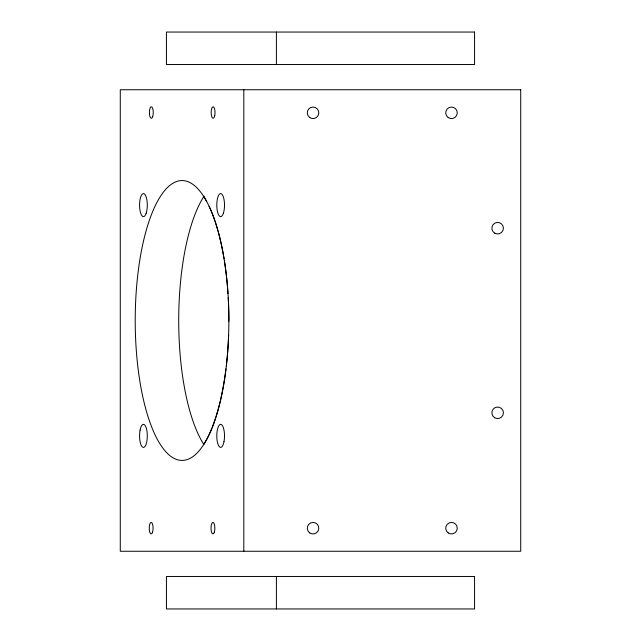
<?xml version="1.0" encoding="UTF-8"?>
<svg xmlns="http://www.w3.org/2000/svg" width="641" height="641" viewBox="0 0 641 641"><rect width="100%" height="100%" fill="white"/><g stroke="black" fill="none" stroke-linecap="round" stroke-linejoin="round"><path stroke-width="0.96" d="M276.399 32.05L276.399 64.533M276.399 576.467L276.399 608.95M243.812 89.74L243.812 551.26M203.678 444.245A139.93 46.825 -90 0 1 178.719 319.795A139.93 46.825 -90 0 1 204.094 196.106M204.03 196.963A139.93 46.825 90 0 1 206.698 201.538M209.102 206.306A139.93 46.825 90 0 1 217.78 230.103M218.028 230.968A139.93 46.825 90 0 1 224.062 258.78M224.398 260.823A139.93 46.825 90 0 1 227.988 293.578M228.228 297.552A139.93 46.825 90 0 1 228.861 321.261M228.613 335.123A139.93 46.825 90 0 1 226.329 365.899M225.985 368.839A139.93 46.825 90 0 1 220.512 400.28M220.272 401.298A139.93 46.825 90 0 1 212.291 427.315M211.891 428.324A139.93 46.825 90 0 1 203.902 444.245M474.572 32.05L166.428 32.05L166.428 64.533L474.572 64.533L474.572 32.05M520.724 89.74L120.276 89.74L120.276 551.26L520.724 551.26L520.724 89.74M474.572 576.467L166.428 576.467L166.428 608.95L474.572 608.95L474.572 576.467M309.763 532.935A5.769 5.769 0 0 0 318.793 528.649A5.769 5.769 0 0 0 310.565 522.976A5.769 5.769 0 0 0 309.763 532.935M448.219 532.935A5.769 5.769 0 0 0 457.249 528.649A5.769 5.769 0 0 0 449.02 522.976A5.769 5.769 0 0 0 448.219 532.935M448.219 117.567A5.769 5.769 0 0 0 457.249 113.281A5.769 5.769 0 0 0 449.02 107.608A5.769 5.769 0 0 0 448.219 117.567M309.763 117.567A5.769 5.769 0 0 0 318.793 113.281A5.769 5.769 0 0 0 310.565 107.608A5.769 5.769 0 0 0 309.763 117.567M494.764 233.196A5.769 5.769 0 0 0 503.417 228.196A5.769 5.769 0 0 0 494.764 223.196A5.769 5.769 0 0 0 494.764 233.196M494.764 417.804A5.769 5.769 0 0 0 503.417 412.804A5.769 5.769 0 0 0 494.764 407.804A5.769 5.769 0 0 0 494.764 417.804M217.78 410.897A139.93 46.825 -90 0 0 190.369 182.797A139.93 46.825 -90 0 0 137.975 367.806A139.93 46.825 -90 0 0 217.78 410.897M223.38 213.277A11.538 3.862 -90 0 0 221.65 193.975A11.538 3.862 -90 0 0 216.922 208.109A11.538 3.862 -90 0 0 223.38 213.277M223.989 441.649A11.538 3.862 -90 0 0 220.648 424.342A11.538 3.862 -90 0 0 217.307 441.649A11.538 3.862 -90 0 0 223.989 441.649M140.099 430.111A11.538 3.862 90 0 0 143.44 447.418A11.538 3.862 90 0 0 146.781 430.111A11.538 3.862 90 0 0 140.099 430.111M146.164 213.277A11.538 3.862 -90 0 0 144.433 193.975A11.538 3.862 -90 0 0 139.706 208.109A11.538 3.862 -90 0 0 146.164 213.277M214.294 532.262A5.769 1.931 -90 0 0 213.429 522.615A5.769 1.931 -90 0 0 211.065 529.674A5.769 1.931 -90 0 0 214.294 532.262M152.526 532.262A5.769 1.931 -90 0 0 151.661 522.615A5.769 1.931 -90 0 0 149.297 529.674A5.769 1.931 -90 0 0 152.526 532.262M152.694 116.622A5.769 1.931 -90 0 0 151.829 106.967A5.769 1.931 -90 0 0 149.465 114.034A5.769 1.931 -90 0 0 152.694 116.622M214.767 115.428A5.769 1.931 -90 0 0 213.1 106.775A5.769 1.931 -90 0 0 211.426 115.428A5.769 1.931 -90 0 0 214.767 115.428"/></g></svg>
